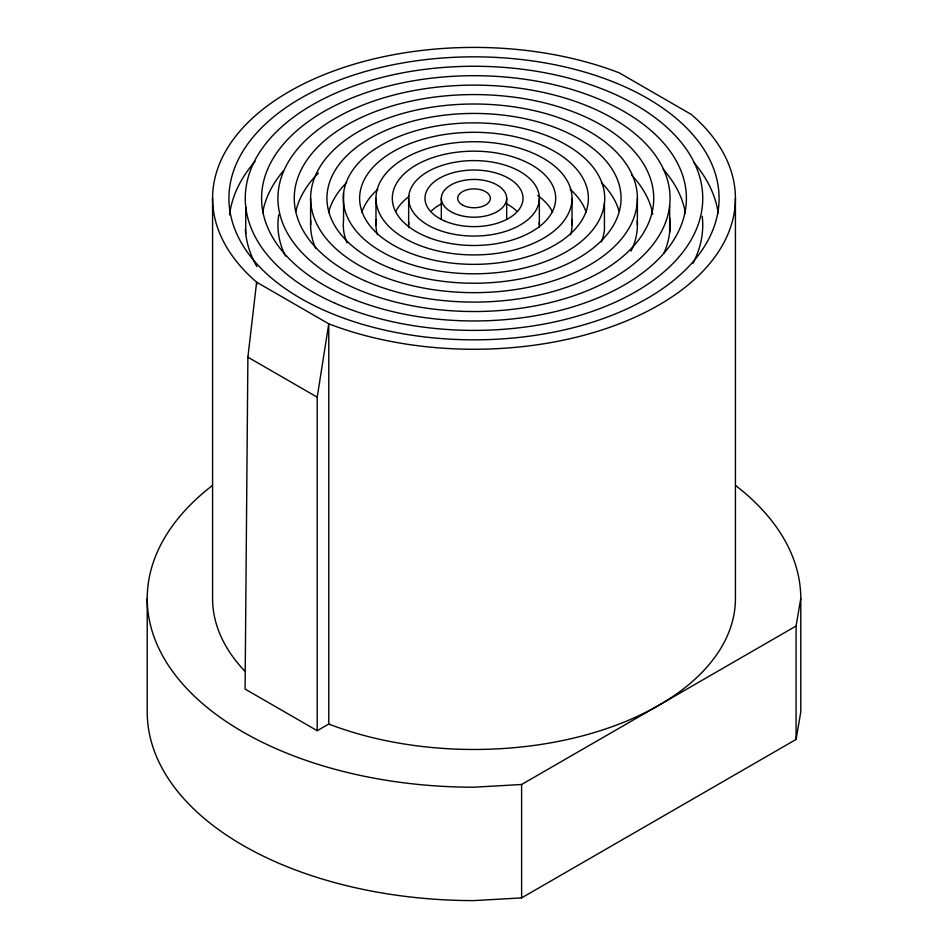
<?xml version="1.0" encoding="UTF-8"?>
<svg xmlns="http://www.w3.org/2000/svg" width="948" height="948" viewBox="0 0 948 948"><rect width="100%" height="100%" fill="white"/><g stroke="black" fill="none" stroke-linecap="round" stroke-linejoin="round"><path stroke-width="1.42" d="M256.635 285.135L256.635 282.184L328.766 323.825A261.423 150.933 0 0 0 658.848 305.055A261.423 150.933 0 0 0 691.365 114.483L619.234 72.842A261.423 150.933 0 0 0 289.152 91.6A261.423 150.933 0 0 0 256.635 282.184L247.89 357.171L245.082 689.066L317.213 730.707L328.766 724.035A261.423 150.933 0 0 0 597.228 731.655A261.423 150.933 0 0 0 735.423 598.544L735.423 198.333M317.213 730.707L317.213 397.188L328.766 323.825L328.766 724.035M147.224 598.544L147.224 711.936A326.776 188.664 0 0 0 474 900.6L521.613 897.886L796.083 739.428L796.083 626.035L800.776 598.544A326.776 188.664 0 0 0 735.921 485.743M796.083 739.428L800.776 711.936L800.776 598.544M212.079 485.743A326.776 188.664 0 0 0 181.909 683.141A326.776 188.664 0 0 0 474 787.207L521.613 784.494L796.083 626.035M247.89 357.171L317.213 397.188M669.644 205.728A196.058 113.191 0 0 1 365.075 292.446A196.058 113.191 0 0 1 387.282 96.803A196.058 113.191 0 0 1 669.644 205.728L669.644 232.414M637.388 198.333A163.388 94.326 0 0 1 392.306 280.016A163.388 94.326 0 0 1 392.306 116.64A163.388 94.326 0 0 1 637.388 198.333L637.388 225.008M604.433 203.263A130.706 75.461 0 0 1 401.383 261.079A130.706 75.461 0 0 1 416.184 130.646A130.706 75.461 0 0 1 604.433 203.263L604.433 229.949A130.706 75.461 0 0 1 601.376 241.941M572.035 198.333A98.035 56.596 0 0 1 424.988 247.345A98.035 56.596 0 0 1 424.988 149.31A98.035 56.596 0 0 1 572.035 198.333L572.035 225.008M539.353 198.333A65.353 37.73 0 0 1 441.318 231.004A65.353 37.73 0 0 1 441.318 165.651A65.353 37.73 0 0 1 539.353 198.333L539.353 225.008M521.613 784.494L521.613 897.886M506.682 198.333L506.682 219.391M441.318 198.333L441.318 219.391M408.647 198.333L408.647 225.008M375.965 198.333L375.965 225.008M343.567 193.392L343.567 220.078A130.706 75.461 0 0 0 346.98 242.807M310.612 198.333L310.612 225.008M245.745 206.96L245.745 233.646M212.577 198.333L212.577 598.544A261.423 150.933 0 0 0 244.928 671.255M229.558 214.829A245.082 141.501 0 0 1 255.083 161.397M693.806 162.428A245.082 141.501 0 0 1 718.193 212.992M702.255 216.369A228.741 132.068 0 0 1 692.775 263.58M256.908 266.625A228.741 132.068 0 0 1 245.378 229.345M262.655 212.767A212.399 122.624 0 0 1 283.499 170.77M663.173 169.254A212.399 122.624 0 0 1 685.416 213.205M669.644 217.602A196.058 113.191 0 0 1 663.991 252.974M285.478 256.102A196.058 113.191 0 0 1 278.724 214.852M295.812 211.463A179.729 103.759 0 0 1 318.35 173.129M631.581 175.107A179.729 103.759 0 0 1 652.745 214.177M637.222 220.754A163.388 94.326 0 0 1 631.001 251.125M315.791 248.566A163.388 94.326 0 0 1 310.778 220.754M328.541 212.553A147.047 84.893 0 0 1 346.648 182.573M601.352 182.561A147.047 84.893 0 0 1 619.091 211.191M361.828 212.127A114.376 66.028 0 0 1 377.79 189.304M570.21 189.304A114.376 66.028 0 0 1 586.172 212.127M571.561 219.462A98.035 56.596 0 0 1 570.589 234.689M377.411 234.689A98.035 56.596 0 0 1 376.439 219.462M395.707 211.534A81.694 47.163 0 0 1 409.192 196.295M537.706 195.478A81.694 47.163 0 0 1 552.708 212.376M539.211 222.543A65.353 37.73 0 0 1 539.211 227.473M408.789 227.473A65.353 37.73 0 0 1 408.789 222.543M431.553 210.859A49.012 28.298 0 0 1 441.685 203.737M506.315 203.737A49.012 28.298 0 0 1 517.075 211.511M416.812 255.51A114.376 66.028 0 0 0 588.376 198.333A114.376 66.028 0 0 0 416.812 141.145A114.376 66.028 0 0 0 416.812 255.51M428.615 237.545A81.694 47.163 0 0 0 555.516 201.414A81.694 47.163 0 0 0 437.869 156.029A81.694 47.163 0 0 0 428.615 237.545M344.586 318.492A245.082 141.501 0 0 0 718.951 202.955A245.082 141.501 0 0 0 358.474 73.541A245.082 141.501 0 0 0 344.586 318.492M334.751 303.099A228.741 132.068 0 0 0 700.785 215.563A228.741 132.068 0 0 0 386.464 76.314A228.741 132.068 0 0 0 334.751 303.099M355.998 300.291A212.399 122.624 0 0 0 685.949 206.344A212.399 122.624 0 0 0 380.053 88.342A212.399 122.624 0 0 0 355.998 300.291M392.306 268.924A147.047 84.893 0 0 0 620.739 203.879A147.047 84.893 0 0 0 408.967 122.185A147.047 84.893 0 0 0 392.306 268.924M364.589 280.655A179.729 103.759 0 0 0 652.188 211.878A179.729 103.759 0 0 0 405.223 102.467A179.729 103.759 0 0 0 364.589 280.655M444.162 220.777A49.012 28.298 0 0 0 522.597 202.019A49.012 28.298 0 0 0 455.241 172.181A49.012 28.298 0 0 0 444.162 220.777M452.457 212.518A32.682 18.865 0 0 0 506.054 202.007A32.682 18.865 0 0 0 463.501 180.464A32.682 18.865 0 0 0 452.457 212.518M462.446 204.993A16.341 9.433 0 0 0 489.784 200.775A16.341 9.433 0 0 0 469.77 189.221A16.341 9.433 0 0 0 462.446 204.993"/></g></svg>
